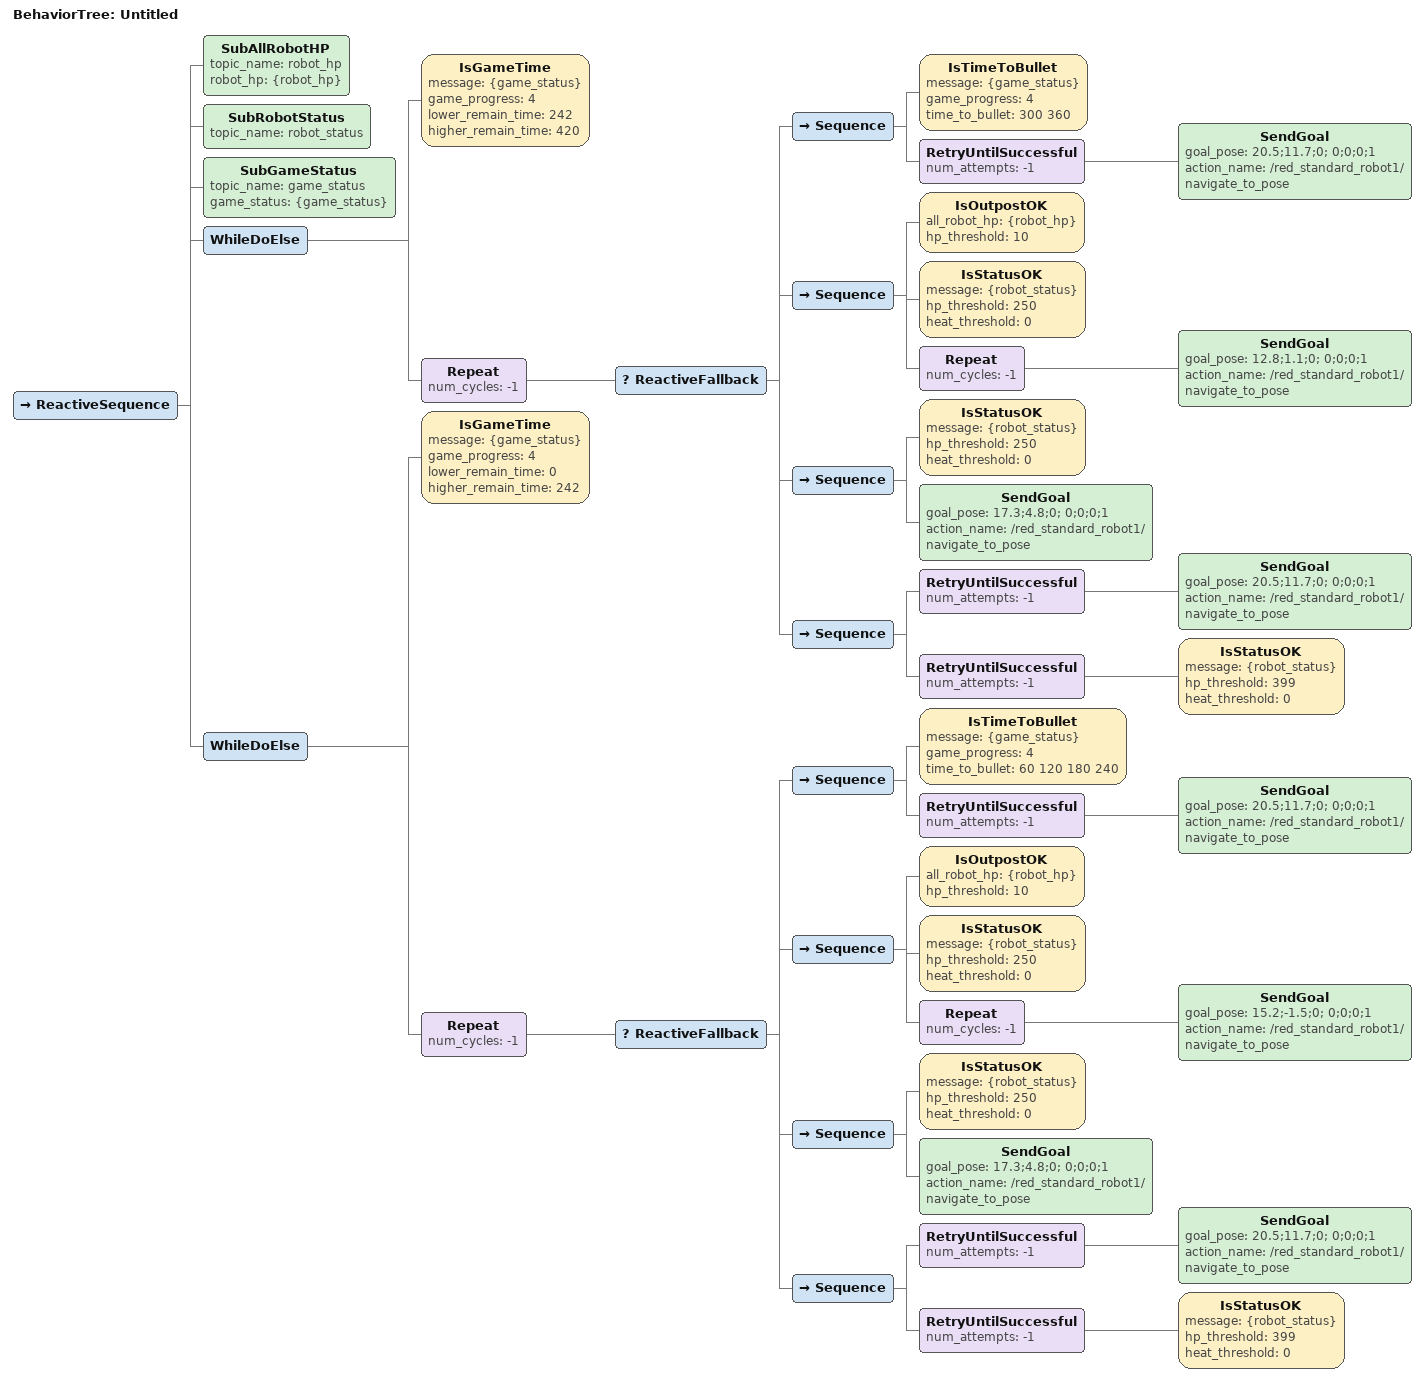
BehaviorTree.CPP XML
<?xml version="1.0" encoding="UTF-8"?>
<root BTCPP_format="4">
  <BehaviorTree ID="Untitled">
    <ReactiveSequence>
      <SubAllRobotHP topic_name="robot_hp"
                     robot_hp="{robot_hp}"/>
      <SubRobotStatus topic_name="robot_status"
                      />
      <SubGameStatus topic_name="game_status"
                     game_status="{game_status}"/>
      <WhileDoElse>
        <IsGameTime message="{game_status}"
                    game_progress="4"
                    lower_remain_time="242"
                    higher_remain_time="420"/>
        <Repeat num_cycles="-1">
          <ReactiveFallback>
            <Sequence>
              <IsTimeToBullet message="{game_status}"
                              game_progress="4"
                              time_to_bullet="300 360"/>
              <RetryUntilSuccessful num_attempts="-1">
                <SendGoal goal_pose="20.5;11.7;0; 0;0;0;1"
                          action_name="/red_standard_robot1/navigate_to_pose"/>
              </RetryUntilSuccessful>
            </Sequence>
            <Sequence>
              <IsOutpostOK
                           all_robot_hp="{robot_hp}"
                           hp_threshold="10"/>
              <IsStatusOK message="{robot_status}"
                          hp_threshold="250"
                          heat_threshold="0"/>
              <Repeat num_cycles="-1">
                <SendGoal goal_pose="12.8;1.1;0; 0;0;0;1"
                          action_name="/red_standard_robot1/navigate_to_pose"/>
              </Repeat>
            </Sequence>
            <Sequence>
              <IsStatusOK message="{robot_status}"
                          hp_threshold="250"
                          heat_threshold="0"/>
              <SendGoal goal_pose="17.3;4.8;0; 0;0;0;1"
                        action_name="/red_standard_robot1/navigate_to_pose"/>
            </Sequence>
            <Sequence>
              <RetryUntilSuccessful num_attempts="-1">
                <SendGoal goal_pose="20.5;11.7;0; 0;0;0;1"
                          action_name="/red_standard_robot1/navigate_to_pose"/>
              </RetryUntilSuccessful>
              <RetryUntilSuccessful num_attempts="-1">
                <IsStatusOK message="{robot_status}"
                            hp_threshold="399"
                            heat_threshold="0"/>
              </RetryUntilSuccessful>
            </Sequence>
          </ReactiveFallback>
        </Repeat>
      </WhileDoElse>
      <WhileDoElse>
        <IsGameTime message="{game_status}"
                    game_progress="4"
                    lower_remain_time="0"
                    higher_remain_time="242"/>
        <Repeat num_cycles="-1">
          <ReactiveFallback>
            <Sequence>
              <IsTimeToBullet message="{game_status}"
                              game_progress="4"
                              time_to_bullet="60 120 180 240"/>
              <RetryUntilSuccessful num_attempts="-1">
                <SendGoal goal_pose="20.5;11.7;0; 0;0;0;1"
                          action_name="/red_standard_robot1/navigate_to_pose"/>
              </RetryUntilSuccessful>
            </Sequence>
            <Sequence>
              <IsOutpostOK
                           all_robot_hp="{robot_hp}"
                           hp_threshold="10"/>
              <IsStatusOK message="{robot_status}"
                          hp_threshold="250"
                          heat_threshold="0"/>
              <Repeat num_cycles="-1">
                <SendGoal goal_pose="15.2;-1.5;0; 0;0;0;1"
                          action_name="/red_standard_robot1/navigate_to_pose"/>
              </Repeat>
            </Sequence>
            <Sequence>
              <IsStatusOK message="{robot_status}"
                          hp_threshold="250"
                          heat_threshold="0"/>
              <SendGoal goal_pose="17.3;4.8;0; 0;0;0;1"
                        action_name="/red_standard_robot1/navigate_to_pose"/>
            </Sequence>
            <Sequence>
              <RetryUntilSuccessful num_attempts="-1">
                <SendGoal goal_pose="20.5;11.7;0; 0;0;0;1"
                          action_name="/red_standard_robot1/navigate_to_pose"/>
              </RetryUntilSuccessful>
              <RetryUntilSuccessful num_attempts="-1">
                <IsStatusOK message="{robot_status}"
                            hp_threshold="399"
                            heat_threshold="0"/>
              </RetryUntilSuccessful>
            </Sequence>
          </ReactiveFallback>
        </Repeat>
      </WhileDoElse>
    </ReactiveSequence>
  </BehaviorTree>

</root>
